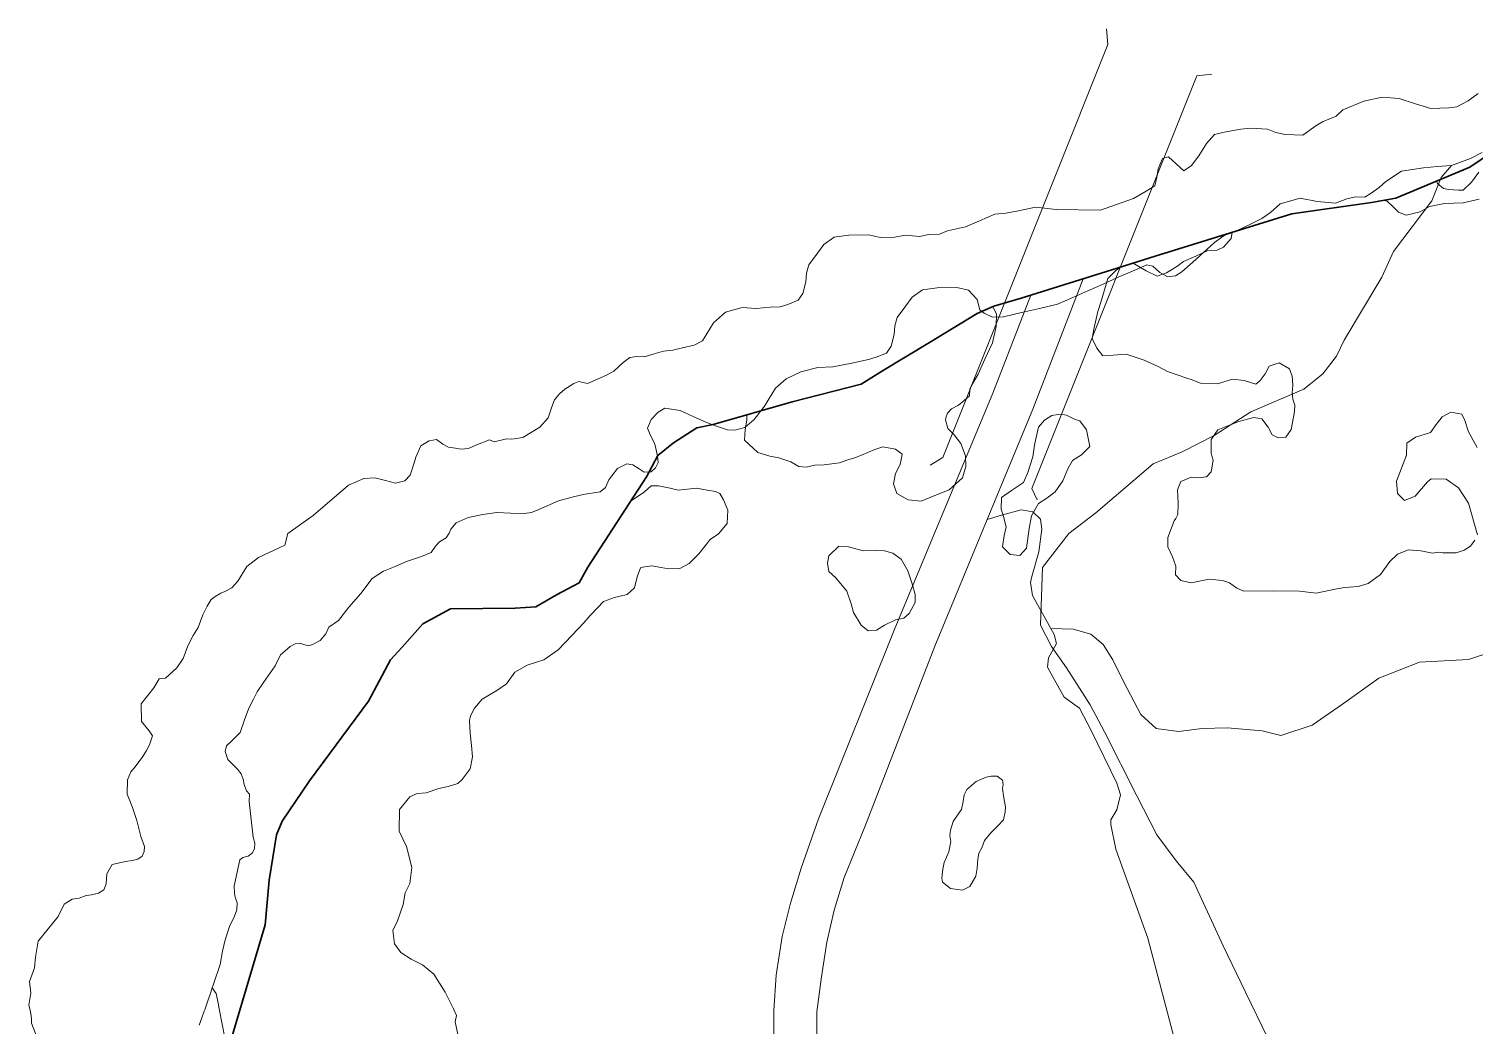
# Model space of a CAD drawing. Header units: metres. Extents: x 4652992 to 4879070, y 2074171 to 2309877.
# Drawn here: x 4653772.8 to 4653907.2, y 2308723.4 to 2308816 of the extents above; entities that cross this region are included whole.
import ezdxf

# ---------------------------------------------------------------- set-up
doc = ezdxf.new("R2010")
doc.units = ezdxf.units.M
doc.header["$MEASUREMENT"] = 0
doc.linetypes.add('DGN Style 3', pattern=[92.779933, 66.271381, -26.508552])
for name, color, linetype, lineweight in [('Level 1', 2, 'Continuous', 0), ('Level 18', 5, 'Continuous', 0), ('Level 2', 6, 'Continuous', 0), ('Level 20', 30, 'DGN Style 3', 0), ('Level 28', 5, 'Continuous', 0), ('Level 40', 1, 'Continuous', 0)]:
    doc.layers.add(name, color=color, linetype=linetype, lineweight=lineweight)
doc.layers.add('Limite', color=38, linetype='Continuous', lineweight=0, plot=False)

msp = doc.modelspace()

# ---------------------------------------------------------------- linework, layer by layer
at = {"layer": 'Level 1'}
msp.add_polyline3d([(4653888.036318, 2308722.174319, 1240.575), (4653885.9657, 2308726.463686, 1239.8375), (4653883.864687, 2308730.758913, 1239.075), (4653881.13489, 2308736.701296, 1237.375), (4653879.503115, 2308738.661318, 1236.775), (4653877.708925, 2308741.08893, 1236.1125), (4653875.857302, 2308744.713076, 1235.45), (4653872.850527, 2308750.676089, 1234.3), (4653871.506716, 2308753.175295, 1233.225), (4653869.308291, 2308756.614687, 1232.2375), (4653867.898928, 2308758.595522, 1231.2875), (4653866.892885, 2308760.563113, 1230.3125), (4653867.083132, 2308765.927126, 1229.525), (4653869.515932, 2308769.091677, 1229.2375), (4653872.030703, 2308771.023501, 1229.1375), (4653877.376284, 2308775.577273, 1228.2375), (4653880.051882, 2308776.698916, 1227.6625), (4653883.047488, 2308778.197329, 1226.7875), (4653886.455508, 2308780.398928, 1225.425), (4653891.375124, 2308782.504275, 1224.1), (4653893.143679, 2308783.951906, 1223.825), (4653894.416689, 2308785.585879, 1223.6125), (4653895.131716, 2308787.074892, 1223.375), (4653898.631289, 2308792.942324, 1221.8375), (4653899.732119, 2308795.326479, 1220.95), (4653903.29468, 2308800.027102, 1219.175), (4653904.169497, 2308802.204104, 1218.65), (4653905.110159, 2308803.308412, 1218.486337)], dxfattribs=at)
at = {"layer": 'Level 18', "color": 30}
for points in [[(4653846.079661, 2308721.976777, 1237.459967), (4653846.085005, 2308724.632555, 1237.091341), (4653846.501639, 2308727.873744, 1236.437729), (4653847.003444, 2308731.108482, 1235.763033), (4653847.676753, 2308734.07506, 1235.082204), (4653848.615007, 2308737.132015, 1234.461426), (4653850.537252, 2308741.821955, 1233.420309), (4653857.062311, 2308758.630607, 1231.339743), (4653861.926738, 2308770.386468, 1231.121016), (4653866.174902, 2308780.653004, 1230.93), (4653870.851458, 2308792.788282, 1230.93)], [(4653842.079139, 2308721.721291, 1237.387121), (4653842.085262, 2308724.764628, 1237.051524), (4653842.295342, 2308728.042385, 1236.548274), (4653842.851072, 2308731.624736, 1235.894477), (4653843.611433, 2308734.734845, 1235.234311), (4653844.607856, 2308737.981323, 1234.431998), (4653846.230518, 2308742.584923, 1233.532243), (4653853.266708, 2308760.119155, 1231.349024), (4653862.462383, 2308782.143063, 1230.93), (4653865.978622, 2308791.267412, 1230.93)]]:
    msp.add_polyline3d(points, dxfattribs=at)
at = {"layer": 'Level 2', "extrusion": (0.015644308073208, 0.0117272644996557, 0.9998088451760496), "elevation": 101111.625706, "flags": 128}
msp.add_lwpolyline([(-944045.522279, -5107497.670682), (-944045.282482, -5107498.021058), (-944045.282487, -5107498.021058)], dxfattribs=at)
msp.add_lwpolyline([(-944045.522279, -5107497.670682), (-944045.282482, -5107498.021058), (-944045.282487, -5107498.021058)], dxfattribs=at)
at = {"layer": 'Level 2', "extrusion": (-0.8947228814853918, 0.3492217698802984, 0.2784153745541889), "elevation": -3357251.855812, "flags": 128}
msp.add_lwpolyline([(-3842817.123005, 974471.394959), (-3842815.968445, 974471.581049), (-3842815.37351, 974471.626332)], dxfattribs=at)
at = {"layer": 'Level 2'}
for points in [[(4653773.602096, 2308722.07236, 1231.3863), (4653773.015625, 2308723.567268, 1231.3863), (4653773.01771, 2308724.024363, 1231.3863), (4653772.926921, 2308724.651576, 1231.3863), (4653772.770658, 2308725.261692, 1231.3863), (4653772.945869, 2308726.354245, 1231.3863), (4653772.820745, 2308727.438064, 1231.3863), (4653773.29111, 2308728.722886, 1231.2863), (4653773.376576, 2308729.71818, 1231.1863), (4653773.632696, 2308731.201964, 1230.8863), (4653775.480962, 2308733.502217, 1230.5863), (4653776.058766, 2308734.646816, 1230.3863), (4653776.803851, 2308735.095964, 1230.3863), (4653777.446275, 2308735.206346, 1230.2863), (4653778.099415, 2308735.460752, 1230.2863), (4653778.590078, 2308735.498721, 1230.2863), (4653779.250746, 2308735.656579, 1230.2863), (4653779.755505, 2308735.961197, 1230.2863), (4653779.95019, 2308736.532333, 1230.2863), (4653780.030984, 2308737.460527, 1230.2863), (4653780.526289, 2308738.315283, 1230.0863), (4653781.74559, 2308738.600612, 1229.0863), (4653782.399246, 2308738.694298, 1229.0863), (4653782.910792, 2308738.813457, 1229.0863), (4653783.302044, 2308739.107758, 1229.0863), (4653783.502868, 2308739.52906, 1229.0863), (4653783.531819, 2308740.012787, 1229.0863), (4653783.185828, 2308740.92822, 1229.0863), (4653782.81683, 2308742.407493, 1228.9363), (4653782.398453, 2308743.623726, 1228.7863), (4653781.905415, 2308744.870821, 1228.7863), (4653781.936451, 2308746.19536, 1228.7863), (4653782.255518, 2308746.958227, 1228.7863), (4653782.667011, 2308747.401289, 1228.7863), (4653783.355866, 2308748.365499, 1228.7863), (4653783.698991, 2308748.940464, 1228.7863), (4653783.993157, 2308749.44292, 1228.5863), (4653784.268416, 2308750.280966, 1228.3863), (4653783.953811, 2308750.746093, 1228.0863), (4653783.245224, 2308751.608157, 1228.0863), (4653783.204173, 2308753.261968, 1227.8863), (4653784.377701, 2308754.754771, 1227.7863), (4653784.896889, 2308755.580416, 1227.7863), (4653785.490111, 2308755.664356, 1227.7863), (4653786.542508, 2308756.596153, 1227.7863), (4653787.133345, 2308757.46603, 1227.7863), (4653787.546428, 2308758.65115, 1227.7863), (4653788.064708, 2308759.627111, 1227.7863), (4653788.50891, 2308760.365101, 1227.7863), (4653788.942859, 2308761.529672, 1227.7863), (4653789.36975, 2308762.329924, 1227.7863), (4653789.735697, 2308762.958265, 1227.7863), (4653790.09804, 2308763.25233, 1227.7863), (4653790.61183, 2308763.548916, 1227.7863), (4653791.011137, 2308763.719716, 1227.7863), (4653791.656225, 2308764.059172, 1227.7863), (4653792.197384, 2308764.66272, 1227.7863), (4653793.056535, 2308766.021459, 1227.7863), (4653794.129197, 2308766.859594, 1227.7863), (4653796.593264, 2308768.000818, 1227.5863), (4653796.846877, 2308769.099905, 1227.3863), (4653799.211213, 2308770.771085, 1227.2863), (4653802.505504, 2308773.591879, 1227.0863), (4653803.914951, 2308774.218918, 1227.0363), (4653804.946723, 2308774.280429, 1226.9863), (4653805.952532, 2308774.023252, 1226.7863), (4653806.88375, 2308773.767667, 1226.7863), (4653807.743725, 2308773.980085, 1226.7863), (4653808.243024, 2308774.528236, 1226.7863), (4653808.631377, 2308775.761908, 1226.7863), (4653808.775087, 2308776.195185, 1226.7863), (4653809.246812, 2308777.260852, 1226.7863), (4653809.999888, 2308777.704509, 1226.7863), (4653810.692635, 2308777.848848, 1226.3863), (4653811.265476, 2308777.406885, 1226.0863), (4653811.806742, 2308777.131122, 1226.0863), (4653812.448365, 2308777.01748, 1226.0363), (4653812.972972, 2308776.92552, 1225.9863), (4653813.664037, 2308777.011982, 1225.9863), (4653814.36405, 2308777.31139, 1225.9863), (4653815.617034, 2308777.795901, 1225.8863), (4653816.063025, 2308777.617488, 1225.8363), (4653817.202631, 2308777.914988, 1225.7863), (4653817.69823, 2308777.860721, 1225.7863), (4653818.730299, 2308778.008762, 1225.7863), (4653820.307088, 2308778.969676, 1225.7863), (4653821.088104, 2308779.840391, 1225.5863), (4653821.420791, 2308780.878522, 1225.0863), (4653821.653597, 2308781.521242, 1224.8863), (4653822.132695, 2308782.098377, 1224.8863), (4653822.643052, 2308782.514159, 1224.8863), (4653823.477333, 2308783.052228, 1224.8863), (4653823.919294, 2308783.228924, 1224.8863), (4653824.732689, 2308783.056363, 1224.8863), (4653825.668633, 2308783.448183, 1224.7863), (4653826.571729, 2308783.845448, 1224.6863), (4653827.177686, 2308784.193112, 1224.6863), (4653828.053761, 2308784.980981, 1224.6863), (4653828.686091, 2308785.464145, 1224.5863), (4653829.32019, 2308785.542203, 1224.5363), (4653829.99652, 2308785.521619, 1224.4863), (4653830.944382, 2308785.812689, 1224.4863), (4653831.793482, 2308786.061523, 1224.4863), (4653832.689176, 2308786.145712, 1224.3863), (4653833.580866, 2308786.35702, 1224.2863), (4653834.651651, 2308786.60832, 1224.0863), (4653835.447596, 2308787.009795, 1223.8863), (4653836.468086, 2308788.694678, 1223.8863), (4653837.584933, 2308789.668265, 1223.6863), (4653839.118276, 2308790.118857, 1223.4863), (4653840.420323, 2308790.003354, 1223.4863), (4653841.736237, 2308790.139781, 1223.3863), (4653842.664615, 2308790.165991, 1223.2863), (4653843.385187, 2308790.401244, 1223.2863), (4653844.347073, 2308790.776185, 1223.2863), (4653844.771504, 2308791.404507, 1223.2863), (4653845.065074, 2308792.487456, 1223.2863), (4653845.108909, 2308793.295045, 1223.0863), (4653845.331284, 2308794.069875, 1222.8863), (4653846.142191, 2308795.158065, 1222.7863), (4653846.724536, 2308795.972733, 1222.7863), (4653847.682639, 2308796.656177, 1222.7863), (4653849.049234, 2308796.828674, 1222.4863), (4653850.90145, 2308796.854299, 1222.4863), (4653851.967456, 2308796.625803, 1222.4863), (4653853.319479, 2308796.637917, 1222.4863), (4653854.303996, 2308796.837475, 1222.4863), (4653855.652242, 2308796.705256, 1222.4863), (4653856.456588, 2308796.886826, 1222.4863), (4653857.477506, 2308796.912825, 1222.4863), (4653858.229805, 2308797.228801, 1222.3197), (4653859.906437, 2308797.616103, 1222.153), (4653861.21804, 2308798.163081, 1221.9863), (4653862.629529, 2308798.79107, 1221.9113), (4653863.667674, 2308798.881269, 1221.8363), (4653864.850563, 2308799.096402, 1221.7613), (4653866.418517, 2308799.422205, 1221.6863), (4653868.331352, 2308799.225268, 1221.5363), (4653872.460268, 2308799.16517, 1221.3863), (4653875.54453, 2308800.226976, 1221.3863), (4653876.708147, 2308800.939034, 1221.3863), (4653877.505743, 2308801.419043, 1221.3863), (4653877.70469, 2308802.236264, 1221.3863), (4653877.838763, 2308802.989559, 1221.3863), (4653878.242188, 2308803.966135, 1221.3863), (4653878.797746, 2308804.124929, 1221.3863), (4653880.212617, 2308802.824153, 1221.3863), (4653880.925284, 2308803.325336, 1220.7863), (4653881.609335, 2308804.223379, 1219.9863), (4653882.317245, 2308805.344939, 1219.8863), (4653883.058404, 2308806.179115, 1219.8863), (4653883.96855, 2308806.398064, 1219.8863), (4653885.512708, 2308806.691317, 1219.8863), (4653886.461088, 2308806.792418, 1219.2863), (4653888.005141, 2308806.68359, 1218.9863), (4653888.78225, 2308806.381701, 1218.7863), (4653889.632986, 2308806.193408, 1218.7863), (4653891.294393, 2308806.125026, 1218.7863), (4653892.505121, 2308806.983447, 1218.7863), (4653893.113797, 2308807.361677, 1218.5863), (4653894.384256, 2308807.898937, 1218.5863), (4653894.99738, 2308808.472368, 1218.5863), (4653896.962018, 2308809.276097, 1218.5863), (4653898.670474, 2308809.674871, 1218.5363), (4653900.251021, 2308809.547974, 1218.4863), (4653901.775367, 2308809.02995, 1218.4863), (4653903.203107, 2308808.621061, 1218.4863), (4653904.875085, 2308808.670329, 1218.2863), (4653905.607413, 2308808.763776, 1218.2363), (4653906.668455, 2308809.314169, 1218.1863), (4653907.609773, 2308810.001197, 1218.0863)], [(4653907.957732, 2308804.52611, 1218.236337), (4653906.89669, 2308803.975717, 1218.286336), (4653905.110159, 2308803.308412, 1218.486337), (4653903.806214, 2308803.206714, 1218.486337), (4653902.502269, 2308803.105015, 1218.486337), (4653901.478209, 2308802.945971, 1218.536336), (4653900.45415, 2308802.786927, 1218.586336), (4653899.008918, 2308801.825383, 1218.586336), (4653898.395794, 2308801.251952, 1218.586336), (4653897.649173, 2308800.739446, 1218.586336), (4653897.040497, 2308800.361216, 1218.786336), (4653896.181386, 2308800.412114, 1218.786336), (4653895.381833, 2308800.198841, 1218.786336), (4653894.333443, 2308799.814764, 1218.786336), (4653892.629699, 2308799.965494, 1218.986337), (4653891.030031, 2308800.267352, 1219.286336), (4653889.18102, 2308799.753708, 1219.886337), (4653888.272267, 2308798.947143, 1219.886337), (4653887.478743, 2308798.372006, 1219.886337), (4653886.364227, 2308797.820287, 1219.886337), (4653885.181427, 2308797.271328, 1219.986337), (4653883.967259, 2308796.804019, 1220.786336), (4653883.074484, 2308796.15348, 1221.386337), (4653882.036642, 2308795.228204, 1221.386337), (4653881.040125, 2308794.331286, 1221.386337), (4653880.043608, 2308793.434367, 1221.386337), (4653879.429702, 2308793.043406, 1221.386337), (4653878.728013, 2308792.957206, 1221.386337), (4653877.970902, 2308793.350068, 1221.386337), (4653877.3224, 2308793.939143, 1221.386337), (4653876.770672, 2308794.077546, 1221.386337), (4653875.443182, 2308793.498655, 1221.536336), (4653874.115692, 2308792.919763, 1221.686337), (4653872.704202, 2308792.291774, 1221.761337), (4653871.292713, 2308791.663785, 1221.836336), (4653869.881223, 2308791.035796, 1221.911336), (4653868.469734, 2308790.407807, 1221.986337), (4653866.793102, 2308790.020504, 1222.153003), (4653865.116471, 2308789.633201, 1222.31967), (4653863.439839, 2308789.245898, 1222.486337), (4653862.418921, 2308789.219899, 1222.486337), (4653861.653945, 2308789.577152, 1222.486337), (4653861.251675, 2308789.897896, 1222.486337), (4653860.995211, 2308790.837676, 1222.486337), (4653860.175358, 2308791.728119, 1222.486337), (4653859.109352, 2308791.956614, 1222.486337), (4653857.257136, 2308791.93099, 1222.486337), (4653855.890542, 2308791.758492, 1222.786336), (4653854.932439, 2308791.075048, 1222.786336), (4653854.350093, 2308790.26038, 1222.786336), (4653853.539187, 2308789.17219, 1222.886337), (4653853.316811, 2308788.397361, 1223.086336), (4653853.272976, 2308787.589771, 1223.286336), (4653852.979407, 2308786.506822, 1223.286336), (4653852.554975, 2308785.8785, 1223.286336), (4653851.593089, 2308785.50356, 1223.286336), (4653850.872518, 2308785.268307, 1223.286336), (4653849.340217, 2308784.929904, 1223.386337), (4653847.564845, 2308784.60598, 1223.486337), (4653846.166036, 2308784.527324, 1223.486337), (4653844.570321, 2308784.131944, 1223.686337), (4653843.221018, 2308783.491042, 1223.686337), (4653842.213909, 2308782.618306, 1223.886337), (4653841.193419, 2308780.933423, 1223.886337), (4653840.239564, 2308779.683046, 1224.086336), (4653839.385503, 2308778.967578, 1224.286336), (4653838.453605, 2308778.703617, 1224.386337), (4653837.760852, 2308778.733151, 1224.486337), (4653836.751598, 2308779.089199, 1224.486337), (4653835.742343, 2308779.445247, 1224.486337), (4653834.55655, 2308779.984093, 1224.536336), (4653833.370756, 2308780.52294, 1224.586336), (4653831.917658, 2308780.754801, 1224.686337), (4653831.324484, 2308780.373647, 1224.686337), (4653830.646401, 2308779.701254, 1224.686337), (4653830.313636, 2308778.90341, 1224.686337), (4653830.503624, 2308778.438394, 1224.686337), (4653830.993669, 2308777.389322, 1224.786336), (4653831.235043, 2308776.325186, 1224.886337), (4653831.302803, 2308775.698762, 1224.886337), (4653831.054996, 2308775.19224, 1224.886337), (4653830.651115, 2308774.83743, 1224.886337), (4653829.99999, 2308774.80471, 1224.886337), (4653829.533869, 2308775.106006, 1224.886337), (4653828.960022, 2308775.488665, 1224.886337), (4653828.390358, 2308775.563614, 1224.886337), (4653827.535475, 2308775.157274, 1225.086336), (4653826.993731, 2308774.460031, 1225.586336), (4653826.731011, 2308774.097924, 1225.786336), (4653826.409646, 2308773.360279, 1225.786336), (4653825.906133, 2308772.963037, 1225.786336), (4653824.32925, 2308772.734172, 1225.786336), (4653823.189643, 2308772.436672, 1225.836336), (4653822.050036, 2308772.139172, 1225.886337), (4653820.223734, 2308771.33776, 1225.986337), (4653819.523721, 2308771.038352, 1225.986337), (4653818.832657, 2308770.95189, 1225.986337), (4653817.573552, 2308770.998674, 1226.036336), (4653816.314448, 2308771.045457, 1226.086336), (4653814.991748, 2308770.861553, 1226.086336), (4653813.622709, 2308770.578124, 1226.386337), (4653812.533365, 2308770.084702, 1226.786336), (4653812.026878, 2308769.504718, 1226.786336), (4653811.866315, 2308769.136272, 1226.786336), (4653811.600317, 2308768.695477, 1226.786336), (4653810.978738, 2308768.320611, 1226.786336), (4653810.599721, 2308767.931397, 1226.786336), (4653810.182105, 2308767.334902, 1226.786336), (4653809.282792, 2308766.950252, 1226.786336), (4653807.902795, 2308766.491965, 1226.986337), (4653806.82955, 2308766.045466, 1227.036336), (4653805.756304, 2308765.598967, 1227.086336), (4653804.705382, 2308764.927242, 1227.286336), (4653803.659715, 2308763.524611, 1227.386337), (4653802.528998, 2308762.256321, 1227.586336), (4653801.557802, 2308761.020294, 1227.786336), (4653800.674517, 2308760.38839, 1227.786336), (4653800.405286, 2308759.765036, 1227.786336), (4653799.864128, 2308759.161487, 1227.786336), (4653799.219039, 2308758.822031, 1227.786336), (4653798.819733, 2308758.651232, 1227.786336), (4653798.44042, 2308758.752163, 1227.786336), (4653798.066618, 2308758.882676, 1227.786336), (4653797.535831, 2308758.828065, 1227.786336), (4653797.066291, 2308758.609076, 1227.786336), (4653796.582259, 2308758.147934, 1227.786336), (4653796.184984, 2308757.823726, 1227.786336), (4653795.685029, 2308756.784023, 1227.786336), (4653794.601172, 2308755.240423, 1227.786336), (4653794.010335, 2308754.370546, 1227.786336), (4653793.670813, 2308753.698918, 1227.786336), (4653793.239003, 2308752.860744, 1227.786336), (4653792.822293, 2308751.774887, 1227.786336), (4653792.430939, 2308750.589837, 1227.886337), (4653791.63912, 2308749.81338, 1228.086336), (4653791.155182, 2308749.352309, 1228.086336), (4653791.039694, 2308748.846286, 1228.386337), (4653791.292872, 2308748.091132, 1228.586336), (4653792.191014, 2308747.186155, 1228.786336), (4653792.509363, 2308746.760231, 1228.786336), (4653792.692907, 2308746.267567, 1228.786336), (4653792.811801, 2308745.756308, 1228.786336), (4653793.008399, 2308745.169488, 1228.786336), (4653793.289637, 2308744.87274, 1228.786336), (4653793.2517, 2308744.176507, 1228.786336), (4653793.436487, 2308742.519303, 1228.936337), (4653793.621273, 2308740.8621, 1229.086336), (4653793.793755, 2308740.310469, 1229.086336), (4653793.764804, 2308739.826742, 1229.086336), (4653793.56398, 2308739.405439, 1229.086336), (4653793.172727, 2308739.111139, 1229.086336), (4653792.661182, 2308738.991979, 1229.086336), (4653792.404692, 2308738.764402, 1229.086336), (4653792.053753, 2308737.167746, 1230.086336), (4653791.865512, 2308736.345664, 1230.286336), (4653791.892174, 2308735.669097, 1230.286336), (4653791.973815, 2308735.28762, 1230.286336), (4653792.151559, 2308734.766211, 1230.286336), (4653792.119175, 2308734.100573, 1230.286336), (4653791.89112, 2308733.532255, 1230.286336), (4653791.438469, 2308732.57814, 1230.286336), (4653791.037391, 2308731.339267, 1230.386337), (4653790.77493, 2308730.258393, 1230.386337), (4653790.574617, 2308729.04361, 1230.586336), (4653789.951009, 2308727.206722, 1230.886337), (4653789.835403, 2308726.866196, 1230.941951)], [(4653789.835403, 2308726.866196, 1231.4886), (4653790.1853, 2308726.3379, 1231.4784), (4653790.3661, 2308725.4238, 1231.4634), (4653790.4674, 2308724.9117, 1231.5265), (4653790.7494, 2308723.4855, 1231.7021), (4653791.0315, 2308722.0593, 1231.8777)], [(4653789.122828, 2308724.811035, 1231.523698), (4653789.2577, 2308725.1794, 1231.5174), (4653789.3274, 2308725.3698, 1231.5141), (4653789.698932, 2308726.46421, 1231.495451)], [(4653788.606544, 2308723.400785, 1231.573236), (4653788.857, 2308724.085, 1231.5481), (4653789.0821, 2308724.6998, 1231.5256), (4653789.122828, 2308724.811035, 1231.523698)], [(4653788.606544, 2308723.400785, 1231.573236), (4653788.857, 2308724.085, 1231.5481), (4653789.0821, 2308724.6998, 1231.5256), (4653789.122828, 2308724.811035, 1231.523698)]]:
    msp.add_polyline3d(points, dxfattribs=at)
at = {"layer": 'Level 20', "linetype": 'Continuous'}
for points in [[(4653879.46871, 2308721.586347, 1240.4), (4653876.871107, 2308731.477267, 1238.6), (4653873.883917, 2308739.744438, 1237.7), (4653873.428696, 2308742.049861, 1236.8), (4653873.430241, 2308742.477999, 1236.8), (4653873.973832, 2308743.407789, 1236.3), (4653874.336883, 2308744.793602, 1236), (4653873.982095, 2308745.884531, 1235.7), (4653871.600794, 2308750.789354, 1234.4), (4653870.509333, 2308752.859298, 1233.7), (4653869.08232, 2308753.880496, 1233.4), (4653868.062672, 2308755.701653, 1232.8), (4653867.521337, 2308756.682565, 1232.4), (4653867.627028, 2308757.539218, 1232.1), (4653868.357826, 2308758.883718, 1231.5), (4653868.146607, 2308759.722416, 1231.2), (4653867.838262, 2308760.281253, 1231.048961), (4653866.921712, 2308761.942386, 1230.6), (4653866.134536, 2308763.332534, 1230.1), (4653865.966331, 2308764.540882, 1230.1), (4653866.071998, 2308765.109857, 1230.1), (4653866.729416, 2308767.381403, 1230.1), (4653867.017492, 2308769.512322, 1230.3), (4653866.870962, 2308770.422726, 1230.425195), (4653866.17868, 2308771.108162, 1230.625194), (4653865.087616, 2308771.290724, 1230.925195), (4653863.243226, 2308770.790845, 1231.125194), (4653861.926738, 2308770.386468, 1231.121016)], [(4653909.042961, 2308758.158427, 1240.525195), (4653906.693419, 2308757.376348, 1240.325194), (4653902.13185, 2308757.141245, 1239.525195), (4653898.362191, 2308755.651082, 1239.225195), (4653894.978907, 2308753.220061, 1238.825194), (4653892.151644, 2308751.289517, 1238.625194), (4653889.234391, 2308750.322748, 1237.925195), (4653887.507286, 2308750.76476, 1237.525195), (4653884.250681, 2308751.032112, 1237.025195), (4653881.908673, 2308750.974992, 1236.525195), (4653879.723965, 2308750.686581, 1235.925195), (4653877.652251, 2308750.985842, 1235.525195), (4653876.216465, 2308752.259424, 1234.925195), (4653874.629327, 2308755.275758, 1234.125194), (4653873.602658, 2308757.345496, 1233.725195), (4653872.707511, 2308758.783077, 1233.125194), (4653871.571471, 2308759.744399, 1232.625194), (4653869.915468, 2308760.192865, 1231.925195), (4653867.838262, 2308760.281253, 1231.048961)]]:
    msp.add_polyline3d(points, dxfattribs=at)
at = {"layer": 'Level 28'}
for points in [[(4653856.623223, 2308775.465552, 1231.4), (4653857.804744, 2308776.172415, 1231.4), (4653873.1603, 2308814.543142, 1231.7), (4653873.021515, 2308816.006428, 1231.350897)], [(4653866.560931, 2308772.236501, 1230.9), (4653866.070414, 2308773.281288, 1231.4), (4653881.432381, 2308811.633771, 1231.5), (4653882.834144, 2308811.814919, 1231.250897)]]:
    msp.add_polyline3d(points, dxfattribs=at)
at = {"layer": 'Level 40', "color": 3, "flags": 128}
for points, elevation in [([(4653870.117708, 2308779.707755), (4653870.536316, 2308779.581023), (4653871.163984, 2308778.728222), (4653871.469502, 2308777.198758), (4653870.684659, 2308776.411526), (4653869.848884, 2308775.8792), (4653869.414094, 2308775.12521), (4653868.956279, 2308773.982701), (4653868.231117, 2308772.987944), (4653867.481469, 2308772.390494), (4653866.701945, 2308771.896774), (4653866.045287, 2308770.741957), (4653865.824895, 2308769.555307), (4653865.584885, 2308767.733935), (4653864.968855, 2308767.062524), (4653864.048769, 2308767.134941), (4653863.347113, 2308767.854301), (4653863.493588, 2308768.907402), (4653863.690969, 2308769.705533), (4653863.431018, 2308770.686668), (4653863.213162, 2308771.36538), (4653863.264642, 2308772.436036), (4653864.17445, 2308773.101996), (4653865.291853, 2308773.827639), (4653865.714452, 2308774.780316), (4653866.177701, 2308776.216396), (4653866.332954, 2308777.3168), (4653866.438733, 2308777.88632), (4653866.688966, 2308778.969075), (4653867.257429, 2308779.649137), (4653867.924287, 2308780.065476), (4653868.529442, 2308780.149607), (4653869.116966, 2308780.138824), (4653869.306931, 2308780.103591), (4653870.117708, 2308779.707755)], 1234.446457), ([(4653854.526613, 2308765.613496), (4653854.94926, 2308764.423997), (4653855.233724, 2308763.435548), (4653855.210301, 2308762.679626), (4653854.671304, 2308761.668398), (4653854.180779, 2308761.233002), (4653853.392858, 2308761.086685), (4653852.36168, 2308760.576077), (4653851.63435, 2308760.12609), (4653850.856912, 2308760.036303), (4653850.195051, 2308760.568431), (4653849.479067, 2308761.753931), (4653849.276249, 2308762.551838), (4653848.853635, 2308763.741393), (4653847.854832, 2308764.979293), (4653847.203506, 2308765.567929), (4653847.057274, 2308766.355305), (4653847.183376, 2308767.033692), (4653848.107902, 2308767.914888), (4653849.033993, 2308767.860112), (4653850.370586, 2308767.495295), (4653851.487379, 2308767.522113), (4653852.356887, 2308767.477828), (4653853.138308, 2308767.274442), (4653853.913265, 2308766.721383), (4653854.526613, 2308765.613496)], 1235.246457)]:
    msp.add_lwpolyline(points, dxfattribs=dict(at, elevation=elevation))
at = {"layer": 'Level 40', "color": 3}
for points in [[(4653907.661711, 2308802.704251, 1227.7465), (4653906.991472, 2308801.754918, 1226.1465), (4653906.19723, 2308801.008638, 1226.1465), (4653905.783059, 2308801.025899, 1226.1465), (4653904.839429, 2308801.08181, 1226.1465), (4653904.378293, 2308801.16736, 1226.1465), (4653903.808313, 2308801.630559, 1226.1465), (4653903.723335, 2308801.858109, 1226.1465), (4653906.81043, 2308803.156126, 1227.722802), (4653913.236548, 2308807.507652, 1231.375796)], [(4653907.28587, 2308768.49174, 1242.1465), (4653906.88754, 2308767.921985, 1242.1465), (4653906.294271, 2308767.563915, 1242.1465), (4653905.541686, 2308767.293899, 1242.1465), (4653904.311164, 2308767.288058, 1242.1465), (4653903.862231, 2308767.371317, 1242.1465), (4653903.343336, 2308767.276665, 1242.1465), (4653902.267947, 2308767.476105, 1242.1465), (4653901.114976, 2308767.572906, 1242.1465), (4653900.104484, 2308767.175166, 1242.1465), (4653899.391625, 2308766.488157, 1242.1465), (4653898.52774, 2308765.302493, 1242.1465), (4653897.376674, 2308764.462645, 1242.1465), (4653896.443705, 2308764.167518, 1242.1465), (4653895.183974, 2308764.069045, 1241.8465), (4653894.448526, 2308763.951441, 1241.2465), (4653892.536865, 2308763.549368, 1240.2465), (4653890.963738, 2308763.728499, 1239.2465), (4653888.538149, 2308763.771363, 1238.2465), (4653885.807467, 2308763.727141, 1237.6465), (4653885.156276, 2308764.024392, 1237.6465), (4653884.479841, 2308764.502814, 1237.6465), (4653883.818099, 2308764.743192, 1237.6465), (4653882.573832, 2308764.853846, 1236.7465), (4653880.893954, 2308764.501959, 1236.0465), (4653879.935341, 2308764.73867, 1236.0465), (4653879.439256, 2308765.243248, 1236.0465), (4653879.473288, 2308766.062093, 1236.0465), (4653879.165257, 2308766.944361, 1236.0465), (4653878.743211, 2308767.847764, 1236.0465), (4653878.730812, 2308768.734124, 1236.0465), (4653879.311964, 2308770.276559, 1236.0465), (4653879.468281, 2308770.48331, 1236.0465), (4653879.656321, 2308770.860981, 1236.0465), (4653879.675641, 2308771.918213, 1236.0465), (4653879.612669, 2308773.167486, 1236.0465), (4653879.931732, 2308773.93336, 1236.0465), (4653880.892573, 2308774.344473, 1236.0465), (4653881.587222, 2308774.274571, 1236.0465), (4653882.313589, 2308774.375579, 1236.0465), (4653882.75078, 2308774.824868, 1236.0465), (4653882.951659, 2308775.907271, 1236.0465), (4653882.77236, 2308776.529811, 1236.0465), (4653882.748965, 2308777.841509, 1235.1465), (4653883.385389, 2308778.726269, 1235.1465), (4653884.154808, 2308779.055462, 1235.1465), (4653885.328496, 2308779.507673, 1234.1465), (4653886.738105, 2308779.893272, 1233.4465), (4653887.481369, 2308779.755414, 1233.4465), (4653888.050841, 2308778.999668, 1233.4465), (4653888.448794, 2308778.275728, 1233.4465), (4653888.988735, 2308777.998275, 1233.4465), (4653889.706628, 2308778.042433, 1233.4465), (4653890.198078, 2308778.778716, 1233.4465), (4653890.410082, 2308779.921423, 1233.4465), (4653890.505482, 2308780.435634, 1233.4465), (4653890.554309, 2308781.017578, 1233.4465), (4653890.363847, 2308781.5848, 1233.4465), (4653890.28773, 2308782.13081, 1233.4465), (4653890.368357, 2308782.884134, 1233.4465), (4653890.288069, 2308783.726393, 1233.4465), (4653890.06164, 2308784.418459, 1233.4465), (4653889.096161, 2308784.95212, 1233.4465), (4653888.153786, 2308784.654144, 1233.4465), (4653887.787286, 2308783.953858, 1233.4465), (4653887.317037, 2308783.331904, 1233.4465), (4653886.899791, 2308782.995605, 1233.4465), (4653885.834712, 2308783.311356, 1233.4465), (4653884.737823, 2308783.45571, 1233.4465), (4653883.352769, 2308783.003417, 1233.4465), (4653881.766656, 2308783.061209, 1233.4465), (4653880.883682, 2308783.402284, 1233.4465), (4653880.494067, 2308783.53365, 1233.4465), (4653878.686942, 2308784.164675, 1234.2465), (4653877.825977, 2308784.619595, 1234.2465), (4653876.518636, 2308785.216354, 1234.2465), (4653874.847368, 2308785.762525, 1234.2465), (4653873.65193, 2308785.689032, 1234.2465), (4653872.695572, 2308785.630237, 1234.2465), (4653872.116093, 2308786.328175, 1234.2465), (4653871.693262, 2308787.233231, 1234.2465), (4653871.852255, 2308788.089401, 1234.2465), (4653872.216757, 2308789.734031, 1234.2465), (4653872.511182, 2308790.683123, 1234.2465), (4653873.14241, 2308792.809549, 1234.2465), (4653873.861975, 2308793.502609, 1234.2465), (4653874.381723, 2308793.888383, 1234.2465), (4653875.488407, 2308794.236571, 1234.2465), (4653876.699032, 2308793.507679, 1234.2465), (4653877.731291, 2308793.021012, 1234.2465), (4653878.615704, 2308793.32925, 1234.2465), (4653879.553081, 2308793.922839, 1234.2465), (4653880.173078, 2308794.398185, 1234.2465), (4653881.3283, 2308794.892307, 1234.2465), (4653882.459167, 2308795.400325, 1233.5465), (4653883.3229, 2308795.43657, 1232.7465), (4653883.894315, 2308795.724702, 1232.3465), (4653884.615687, 2308796.537912, 1231.7465), (4653884.721663, 2308797.108886, 1231.7465), (4653890.263448, 2308798.827193, 1231.344376), (4653897.674623, 2308799.869031, 1230.825678), (4653898.800097, 2308800.065032, 1230.7465), (4653899.123523, 2308799.985151, 1230.7465), (4653899.679875, 2308799.467089, 1230.7465), (4653900.178889, 2308798.959663, 1230.7465), (4653900.903055, 2308798.706789, 1230.7465), (4653902.202818, 2308798.999042, 1230.7465), (4653903.065101, 2308799.490973, 1230.7465), (4653904.479508, 2308799.761942, 1230.7465), (4653906.216676, 2308799.8545, 1230.7465), (4653907.699001, 2308800.172116, 1230.7465)], [(4653839.573988, 2308780.130278, 1234.346457), (4653843.78792, 2308781.335035, 1234.033699), (4653850.208019, 2308782.974351, 1233.560856), (4653852.195273, 2308784.226768, 1233.393229), (4653856.566993, 2308786.863053, 1233.028926), (4653861.004959, 2308789.56531, 1232.658139), (4653862.441578, 2308790.186173, 1232.546457), (4653862.784462, 2308789.51528, 1232.546457), (4653862.744031, 2308788.35001, 1232.546457), (4653862.402954, 2308786.829999, 1232.546457), (4653861.710941, 2308785.316394, 1232.546457), (4653861.096707, 2308783.905603, 1232.546457), (4653860.421652, 2308782.799276, 1232.546457), (4653860.312254, 2308782.526341, 1232.546457), (4653860.280894, 2308781.895986, 1233.946457), (4653859.789749, 2308781.460118, 1233.946457), (4653859.241956, 2308781.034751, 1233.946457), (4653858.591387, 2308780.686993, 1233.946457), (4653858.224031, 2308780.286704, 1233.946457), (4653858.083248, 2308779.844389, 1233.946457), (4653858.051696, 2308779.67458, 1233.946457), (4653858.261191, 2308778.852186, 1235.046457), (4653858.85603, 2308778.274026, 1235.046457), (4653859.465431, 2308777.45924, 1235.046457), (4653859.898672, 2308776.32623, 1235.046457), (4653859.946408, 2308775.323181, 1235.046457), (4653859.633694, 2308774.269997, 1235.046457), (4653858.373759, 2308773.158517, 1235.046457), (4653857.049116, 2308772.643864, 1235.046457), (4653855.781025, 2308772.118711, 1235.046457), (4653854.571908, 2308772.225968, 1235.046457), (4653853.513924, 2308772.831581, 1235.046457), (4653853.208411, 2308773.707048, 1235.046457), (4653853.38703, 2308774.668177, 1235.046457), (4653853.838016, 2308775.520293, 1235.046457), (4653853.953588, 2308776.142181, 1235.046457), (4653854.016626, 2308776.48139, 1235.046457), (4653853.400769, 2308776.946505, 1235.046457), (4653852.212696, 2308777.166843, 1235.046457), (4653851.460241, 2308776.897009, 1235.046457), (4653849.692723, 2308776.161576, 1234.346457), (4653848.95015, 2308775.948096, 1234.346457), (4653848.197054, 2308775.678032, 1234.346457), (4653846.753953, 2308775.477394, 1234.346457), (4653845.873044, 2308775.46516, 1234.346457), (4653845.073818, 2308775.262174, 1234.346457), (4653844.38381, 2308775.331603, 1234.346457), (4653843.643674, 2308775.761536, 1234.346457), (4653842.542753, 2308776.141308, 1234.346457), (4653841.693387, 2308776.298826, 1234.346457), (4653840.58194, 2308776.622017, 1234.346457), (4653839.334684, 2308777.78987, 1234.346457), (4653839.400318, 2308778.772761, 1234.346457), (4653839.558154, 2308779.621472, 1234.346457), (4653839.573988, 2308780.130278, 1234.346457)], [(4653907.512514, 2308777.103742, 1237.9465), (4653906.706748, 2308778.545924, 1235.8465), (4653906.373216, 2308779.609644, 1235.8465), (4653906.069209, 2308780.196421, 1235.8465), (4653905.043038, 2308780.386759, 1235.8465), (4653904.253289, 2308779.943921, 1235.8465), (4653903.706329, 2308779.22031, 1235.8465), (4653903.15936, 2308778.496688, 1235.8465), (4653901.778338, 2308778.045622, 1235.8465), (4653900.967415, 2308777.488804, 1235.8465), (4653900.937712, 2308776.374522, 1235.8465), (4653900.009958, 2308773.954466, 1239.6465), (4653900.093902, 2308772.823978, 1239.6465), (4653900.73715, 2308772.17655, 1239.6465), (4653901.750547, 2308772.575403, 1239.6465), (4653902.875457, 2308773.892433, 1239.6465), (4653903.222372, 2308774.180161, 1239.6465), (4653904.626715, 2308774.154407, 1239.6465), (4653905.770294, 2308773.355524, 1239.6465), (4653906.690452, 2308771.932272, 1241.4465), (4653907.550029, 2308768.969348, 1242.1465)], [(4653791.930241, 2308723.23131, 1241.107815), (4653794.745365, 2308732.725004, 1239.627902), (4653795.135378, 2308736.858801, 1239.007355), (4653795.806346, 2308741.090825, 1238.366972), (4653796.338376, 2308742.346453, 1238.163165), (4653798.860368, 2308746.111333, 1237.48592), (4653799.817223, 2308747.396529, 1237.246457), (4653799.859582, 2308747.436127, 1237.246457), (4653800.297787, 2308747.97418, 1237.246457), (4653800.356812, 2308748.121275, 1237.246457), (4653804.367222, 2308753.507844, 1236.894338), (4653806.426247, 2308757.339793, 1236.666246), (4653807.487395, 2308758.528255, 1236.582707), (4653809.410615, 2308760.706821, 1236.430334), (4653811.993538, 2308762.09018, 1236.276702), (4653818.013218, 2308762.143005, 1235.961057), (4653819.931808, 2308762.271038, 1235.860234), (4653821.852721, 2308763.391303, 1235.743637), (4653823.971755, 2308764.510952, 1235.617973), (4653824.7689, 2308765.96451, 1235.53105), (4653828.761299, 2308772.117638, 1235.146457), (4653828.812219, 2308772.135897, 1235.146457), (4653830.041671, 2308772.979611, 1235.146457), (4653830.654465, 2308773.542829, 1235.146457), (4653831.329506, 2308773.530455, 1235.146457), (4653832.420761, 2308773.328087, 1235.146457)], [(4653832.420761, 2308773.328087, 1235.146457), (4653833.167801, 2308773.115643, 1236.346457), (4653834.894154, 2308773.321404, 1236.946457), (4653835.874217, 2308773.139656, 1236.946457), (4653836.636486, 2308772.998296, 1236.946457), (4653837.051829, 2308772.808701, 1236.946457), (4653837.396338, 2308772.238242, 1236.946457), (4653837.778914, 2308771.266714, 1236.946457), (4653837.71964, 2308770.039385, 1236.946457), (4653836.918315, 2308769.062214, 1236.946457), (4653836.143482, 2308768.530425, 1236.946457), (4653835.10793, 2308767.202612, 1236.946457), (4653834.207769, 2308766.299989, 1236.946457), (4653833.334112, 2308765.842774, 1236.946457), (4653832.259037, 2308765.816954, 1236.946457), (4653831.605611, 2308765.938119, 1236.946457), (4653830.734373, 2308766.099674, 1236.946457), (4653829.866969, 2308765.979049, 1236.946457), (4653829.683363, 2308765.900507, 1236.946457), (4653829.358026, 2308765.060126, 1236.946457), (4653829.111219, 2308764.036281, 1236.946457), (4653828.435064, 2308763.429808, 1236.946457), (4653827.254852, 2308763.141977, 1236.946457), (4653826.227865, 2308762.769431, 1236.946457), (4653825.670713, 2308762.197163, 1236.946457), (4653824.974263, 2308761.481817, 1236.946457), (4653824.396842, 2308760.800688, 1236.946457), (4653823.279851, 2308759.603932, 1238.146457), (4653822.01831, 2308758.273481, 1239.246457), (4653820.6656, 2308757.345075, 1239.246457), (4653819.112003, 2308756.84697, 1239.246457), (4653817.982793, 2308756.214009, 1239.246457), (4653817.217361, 2308755.120492, 1239.246457), (4653816.315481, 2308754.501505, 1239.246457), (4653814.928526, 2308753.691648, 1239.246457), (4653814.213563, 2308752.869498, 1239.246457), (4653813.854813, 2308752.14977, 1239.246457), (4653813.773966, 2308751.715475, 1239.246457), (4653813.833335, 2308750.525081, 1239.246457), (4653813.95713, 2308749.378884, 1239.246457), (4653814.046819, 2308748.351316, 1239.246457), (4653813.834591, 2308747.211211, 1239.246457), (4653813.089258, 2308746.226079, 1239.246457), (4653812.682478, 2308745.852161, 1239.246457), (4653811.786802, 2308745.568873, 1239.246457), (4653810.911332, 2308745.39417, 1239.246457), (4653809.736697, 2308745.001283, 1238.946457), (4653808.881127, 2308744.93514, 1238.946457), (4653808.202467, 2308744.611447, 1238.946457), (4653807.253303, 2308743.438866, 1238.946457), (4653807.215277, 2308741.423051, 1238.946457), (4653807.906512, 2308740.002494, 1238.946457), (4653808.38794, 2308738.058864, 1238.946457), (4653808.223569, 2308736.572067, 1238.946457), (4653807.77991, 2308735.698971, 1238.946457), (4653807.577633, 2308734.612522, 1238.946457), (4653807.066935, 2308733.077429, 1238.946457), (4653806.623251, 2308732.204274, 1238.946457), (4653806.781166, 2308730.938587, 1238.946457), (4653807.366321, 2308730.155706, 1238.946457), (4653808.318029, 2308729.529687, 1238.946457), (4653809.398665, 2308728.992173, 1238.946457), (4653810.432065, 2308728.118544, 1240.646457), (4653811.489064, 2308726.462269, 1241.346457), (4653812.266706, 2308724.916942, 1241.346457), (4653812.545249, 2308724.30483, 1241.346457), (4653812.434323, 2308723.70885, 1241.346457), (4653812.724201, 2308722.253874, 1241.346457)], [(4653860.990148, 2308737.980253, 1241.946457), (4653860.852127, 2308737.237088, 1241.946457), (4653860.315535, 2308736.296472, 1241.946457), (4653859.613973, 2308735.929088, 1241.946457), (4653858.512545, 2308736.088053, 1241.946457), (4653857.76283, 2308736.679261, 1241.946457), (4653857.696595, 2308737.053316, 1241.946457), (4653857.807146, 2308737.892031, 1241.946457), (4653857.920828, 2308738.504049, 1241.946457), (4653858.356205, 2308739.49717, 1240.746457), (4653858.535089, 2308740.460231, 1240.746457), (4653858.457493, 2308741.018006, 1240.746457), (4653858.503142, 2308741.507645, 1240.746457), (4653858.745213, 2308742.323114, 1240.746457), (4653859.233765, 2308743.002313, 1240.746457), (4653859.542155, 2308743.443222, 1240.746457), (4653859.680371, 2308744.187354, 1240.746457), (4653859.794195, 2308744.800162, 1240.746457), (4653860.023127, 2308745.301064, 1240.746457), (4653860.886363, 2308746.046584, 1240.746457), (4653861.824046, 2308746.461343, 1240.746457), (4653862.294454, 2308746.555237, 1240.746457), (4653862.836181, 2308746.545352, 1240.746457), (4653863.356665, 2308746.177188, 1240.746457), (4653863.414875, 2308745.758899, 1240.746457), (4653863.349845, 2308745.408734, 1240.746457), (4653863.446862, 2308744.711575, 1240.746457), (4653863.532604, 2308744.197615, 1240.746457), (4653863.618347, 2308743.68365, 1240.746457), (4653863.58085, 2308743.23781, 1240.746457), (4653863.44266, 2308742.493675, 1240.746457), (4653862.926611, 2308741.910145, 1240.746457), (4653862.262923, 2308741.263416, 1240.746457), (4653861.678679, 2308740.556665, 1240.746457), (4653861.417227, 2308739.880622, 1240.746457), (4653861.1445, 2308739.387793, 1240.746457), (4653861.07133, 2308738.993811, 1240.746457), (4653861.04694, 2308738.862484, 1240.746457), (4653860.990148, 2308737.980253, 1241.946457)]]:
    msp.add_polyline3d(points, dxfattribs=at)
at = {"layer": 'Limite', "color": 5, "linetype": 'Continuous', "lineweight": 30}
msp.add_polyline3d([(4653789.115116, 2308713.737616, 1232.757576), (4653794.745365, 2308732.725004, 1230.376243), (4653795.135378, 2308736.858801, 1229.899976), (4653795.806346, 2308741.090825, 1229.492586), (4653796.338376, 2308742.346453, 1229.616298), (4653798.860368, 2308746.111333, 1229.233062), (4653804.367222, 2308753.507844, 1229.54152), (4653806.426247, 2308757.339793, 1228.905165), (4653807.487395, 2308758.528255, 1228.880746), (4653809.410615, 2308760.706821, 1228.575639), (4653811.993538, 2308762.09018, 1228.27121), (4653818.013218, 2308762.143005, 1228.277597), (4653819.931808, 2308762.271038, 1228.23601), (4653821.852721, 2308763.391303, 1228.033546), (4653823.971755, 2308764.510952, 1227.498818), (4653824.7689, 2308765.96451, 1227.709205), (4653830.211919, 2308774.353349, 1225.539595), (4653831.274547, 2308776.33551, 1225.080603), (4653832.732492, 2308777.522845, 1224.970807), (4653834.918505, 2308778.907221, 1225.063315), (4653836.440692, 2308779.234474, 1224.628488), (4653843.78792, 2308781.335035, 1225.158828), (4653850.208019, 2308782.974351, 1225.247517), (4653852.195273, 2308784.226768, 1224.293631), (4653856.566993, 2308786.863053, 1222.853781), (4653861.004959, 2308789.56531, 1222.785063), (4653862.527847, 2308790.223456, 1222.61532), (4653865.069237, 2308790.983582, 1222.604803), (4653873.528698, 2308793.620002, 1221.7976), (4653877.55405, 2308794.886469, 1221.164035), (4653890.263448, 2308798.827193, 1220.30622), (4653897.674623, 2308799.869031, 1219.32584), (4653899.924572, 2308800.260859, 1219.168896), (4653906.81043, 2308803.156126, 1219.463146), (4653913.236548, 2308807.507652, 1220.730124)], dxfattribs=at)

doc.saveas('drawing.dxf')
